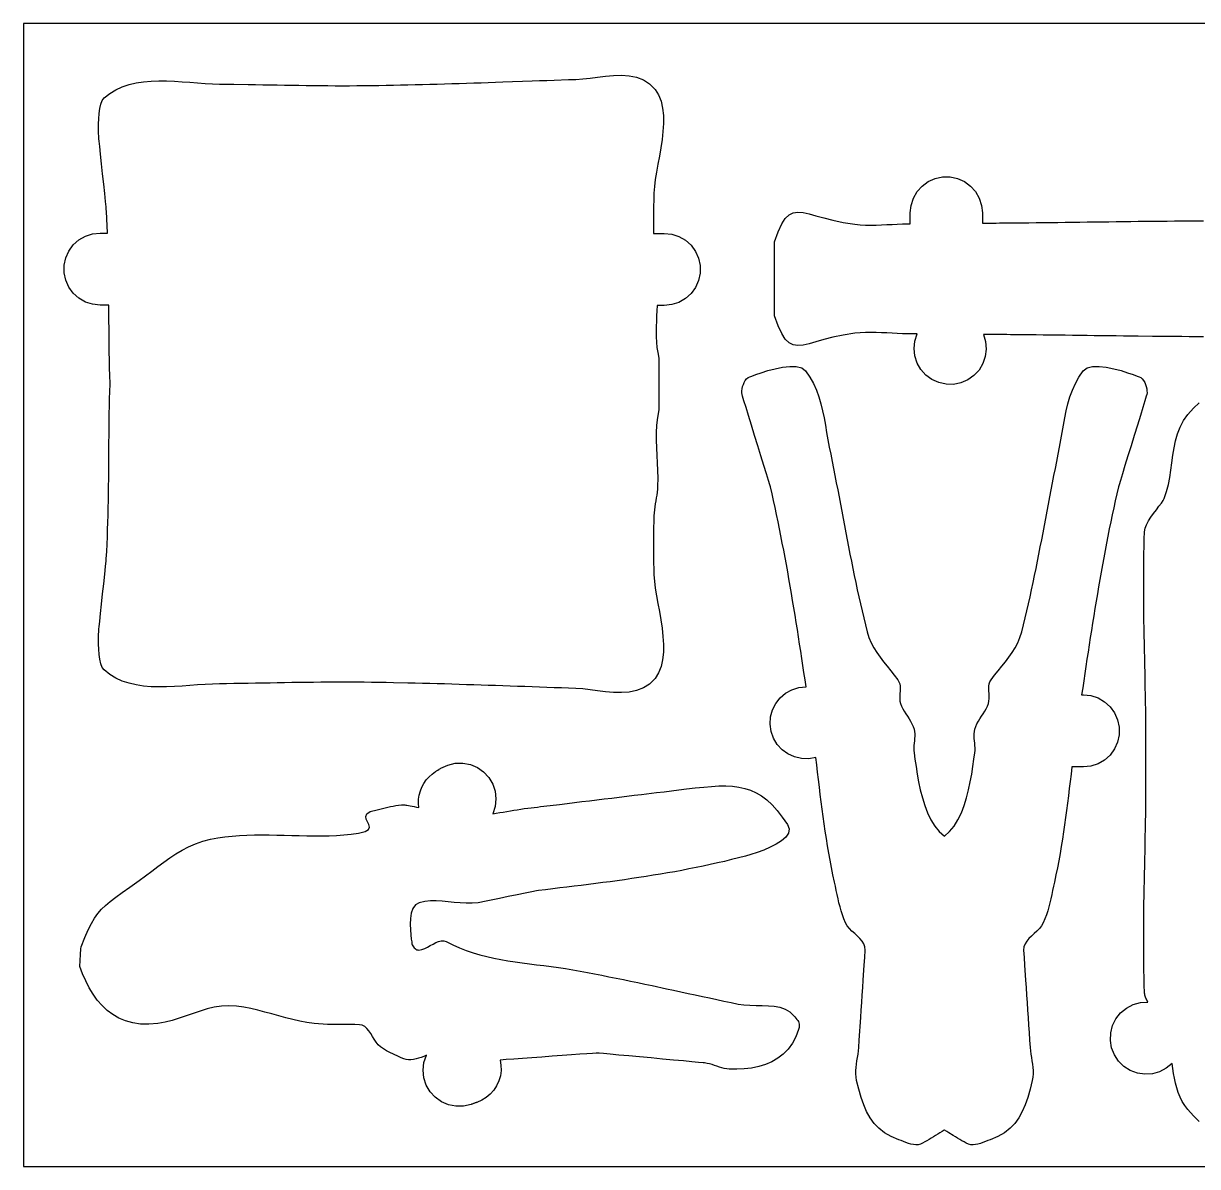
# Model space of a CAD drawing. Header units: millimetres. Extents: x -651 to 0, y 0 to 317.
# Drawn here: x -651 to -325.5, y 0 to 317 of the extents above; entities that cross this region are included whole.
import ezdxf

# ---------------------------------------------------------------- set-up
doc = ezdxf.new("R2010")
doc.units = ezdxf.units.MM
doc.layers.get('0').update_dxf_attribs({"linetype": 'CONTINUOUS'})

msp = doc.modelspace()

# ---------------------------------------------------------------- linework, layer by layer
for points in [[(0, 0), (0, 317), (-651, 317), (-651, 0)], [(-473.34, 238.8), (-475.3, 238.8), (-475.38, 237.34), (-475.46, 235.89), (-475.54, 234.44), (-475.59, 233), (-475.6, 231.55), (-475.58, 230.1), (-475.5, 228.64), (-475.36, 227.18), (-475.14, 225.71), (-474.84, 224.22), (-474.84, 209.85), (-475.24, 207.71), (-475.49, 205.59), (-475.59, 203.49), (-475.59, 201.4), (-475.52, 199.31), (-475.41, 197.22), (-475.29, 195.12), (-475.19, 193), (-475.14, 190.86), (-475.18, 188.69), (-475.23, 187.86), (-475.32, 187.04), (-475.43, 186.22), (-475.56, 185.41), (-475.69, 184.59), (-475.83, 183.77), (-475.96, 182.96), (-476.07, 182.14), (-476.15, 181.32), (-476.21, 180.5), (-476.27, 178.86), (-476.31, 177.22), (-476.34, 175.58), (-476.36, 173.94), (-476.36, 172.3), (-476.36, 170.66), (-476.33, 169.02), (-476.3, 167.38), (-476.26, 165.74), (-476.21, 164.1), (-476.08, 162.32), (-475.82, 160.39), (-475.49, 158.31), (-475.1, 156.14), (-474.69, 153.89), (-474.3, 151.6), (-473.96, 149.3), (-473.71, 147.01), (-473.57, 144.77), (-473.59, 142.61), (-473.8, 140.56), (-474.23, 138.65), (-474.91, 136.9), (-475.88, 135.35), (-477.4, 133.81), (-479.13, 132.71), (-481.04, 131.99), (-483.08, 131.59), (-485.22, 131.44), (-487.42, 131.49), (-489.62, 131.67), (-491.81, 131.94), (-493.93, 132.22), (-495.95, 132.45), (-497.82, 132.58), (-499.85, 132.65), (-501.87, 132.72), (-503.9, 132.79), (-505.92, 132.86), (-507.94, 132.93), (-509.97, 133), (-511.99, 133.08), (-514.02, 133.15), (-516.04, 133.22), (-518.06, 133.29), (-520.09, 133.36), (-522.12, 133.43), (-524.14, 133.5), (-526.16, 133.56), (-528.19, 133.63), (-530.21, 133.69), (-532.24, 133.76), (-534.27, 133.82), (-536.29, 133.88), (-538.32, 133.93), (-540.35, 133.98), (-542.37, 134.04), (-544.4, 134.08), (-548.45, 134.17), (-550.48, 134.2), (-552.51, 134.24), (-554.53, 134.27), (-556.56, 134.29), (-558.57, 134.31), (-560.57, 134.32), (-562.58, 134.32), (-564.58, 134.32), (-566.59, 134.31), (-568.59, 134.29), (-570.6, 134.27), (-572.61, 134.25), (-574.62, 134.22), (-576.63, 134.19), (-578.63, 134.16), (-580.64, 134.12), (-582.64, 134.09), (-584.65, 134.05), (-586.66, 134.01), (-588.67, 133.98), (-590.67, 133.95), (-592.68, 133.92), (-594.68, 133.89), (-596.69, 133.87), (-598.63, 133.81), (-600.65, 133.7), (-602.73, 133.55), (-604.85, 133.39), (-606.99, 133.24), (-609.16, 133.11), (-611.33, 133.02), (-613.48, 133.01), (-615.61, 133.07), (-617.71, 133.25), (-619.75, 133.56), (-621.72, 134.01), (-623.61, 134.63), (-625.41, 135.44), (-627.1, 136.46), (-628.66, 137.71), (-629.18, 138.42), (-629.57, 139.43), (-629.85, 140.66), (-630.04, 142.03), (-630.15, 143.47), (-630.19, 144.91), (-630.19, 146.27), (-630.16, 147.46), (-630.12, 148.43), (-630.09, 149.08), (-630.02, 149.7), (-629.87, 151.2), (-629.64, 153.37), (-629.36, 155.98), (-629.06, 158.81), (-628.76, 161.64), (-628.48, 164.25), (-628.26, 166.42), (-628.1, 167.93), (-628.04, 168.54), (-627.93, 170.57), (-627.83, 172.59), (-627.75, 174.61), (-627.67, 176.63), (-627.6, 178.65), (-627.55, 180.67), (-627.5, 182.68), (-627.46, 184.7), (-627.43, 186.71), (-627.4, 188.72), (-627.38, 190.74), (-627.36, 192.75), (-627.34, 194.77), (-627.32, 196.78), (-627.31, 198.79), (-627.29, 200.81), (-627.27, 202.82), (-627.25, 204.83), (-627.23, 206.85), (-627.2, 208.86), (-627.16, 210.88), (-627.12, 212.89), (-627.07, 214.91), (-627.01, 216.93), (-627.01, 217.15), (-627.08, 219.33), (-627.13, 221.51), (-627.17, 223.68), (-627.21, 225.86), (-627.23, 228.04), (-627.26, 230.21), (-627.28, 232.39), (-627.3, 234.56), (-627.32, 236.74), (-627.34, 238.91), (-627.41, 238.91), (-627.48, 238.91), (-627.54, 238.9), (-627.61, 238.9), (-627.68, 238.89), (-627.75, 238.89), (-627.82, 238.89), (-627.89, 238.89), (-629.75, 238.89), (-631.83, 239.11), (-633.82, 239.75), (-635.63, 240.8), (-637.18, 242.2), (-638.41, 243.89), (-639.26, 245.8), (-639.7, 247.84), (-639.7, 249.93), (-639.26, 251.98), (-638.41, 253.89), (-637.18, 255.58), (-635.63, 256.98), (-633.82, 258.02), (-631.83, 258.67), (-629.75, 258.89), (-627.9, 258.89), (-627.87, 258.89), (-627.75, 258.89), (-627.72, 258.88), (-627.75, 259.55), (-627.77, 260.21), (-627.8, 260.88), (-627.83, 261.54), (-627.86, 262.2), (-627.9, 262.87), (-627.93, 263.54), (-627.96, 264.2), (-628, 264.86), (-628.04, 265.53), (-628.1, 266.15), (-628.26, 267.65), (-628.48, 269.82), (-628.76, 272.43), (-629.06, 275.26), (-629.36, 278.1), (-629.64, 280.71), (-629.87, 282.87), (-630.02, 284.38), (-630.09, 284.99), (-630.12, 285.65), (-630.16, 286.61), (-630.19, 287.81), (-630.19, 289.16), (-630.15, 290.6), (-630.04, 292.04), (-629.85, 293.42), (-629.57, 294.65), (-629.18, 295.65), (-628.66, 296.36), (-627.1, 297.61), (-625.41, 298.63), (-623.61, 299.44), (-621.72, 300.06), (-619.75, 300.52), (-617.71, 300.82), (-615.61, 301), (-613.48, 301.07), (-611.33, 301.05), (-609.16, 300.97), (-606.99, 300.84), (-604.85, 300.68), (-602.73, 300.52), (-600.65, 300.38), (-598.63, 300.27), (-596.69, 300.21), (-594.68, 300.19), (-592.68, 300.16), (-588.67, 300.1), (-586.66, 300.06), (-584.65, 300.02), (-582.64, 299.99), (-580.64, 299.95), (-578.63, 299.92), (-576.63, 299.88), (-574.62, 299.85), (-572.61, 299.83), (-570.6, 299.8), (-568.59, 299.78), (-566.59, 299.76), (-564.58, 299.75), (-562.58, 299.75), (-560.57, 299.75), (-558.57, 299.76), (-556.56, 299.78), (-554.53, 299.81), (-552.51, 299.84), (-550.48, 299.87), (-548.45, 299.91), (-546.43, 299.95), (-544.4, 299.99), (-542.37, 300.04), (-540.35, 300.09), (-538.32, 300.14), (-536.29, 300.2), (-534.27, 300.26), (-532.24, 300.32), (-530.21, 300.38), (-528.19, 300.44), (-526.16, 300.51), (-524.14, 300.58), (-522.12, 300.64), (-520.09, 300.71), (-518.06, 300.78), (-509.97, 301.07), (-507.94, 301.14), (-505.92, 301.21), (-503.9, 301.28), (-499.85, 301.42), (-497.82, 301.49), (-495.95, 301.62), (-493.93, 301.86), (-491.81, 302.14), (-489.62, 302.4), (-487.42, 302.59), (-485.22, 302.64), (-483.08, 302.49), (-481.04, 302.09), (-479.13, 301.36), (-477.4, 300.26), (-475.88, 298.72), (-474.91, 297.17), (-474.23, 295.43), (-473.8, 293.51), (-473.59, 291.46), (-473.57, 289.3), (-473.71, 287.06), (-473.96, 284.78), (-474.3, 282.48), (-474.69, 280.19), (-475.1, 277.94), (-475.49, 275.76), (-475.82, 273.69), (-476.08, 271.75), (-476.21, 269.97), (-476.24, 268.85), (-476.28, 267.74), (-476.3, 266.62), (-476.33, 265.5), (-476.35, 264.38), (-476.36, 263.27), (-476.36, 262.15), (-476.36, 261.03), (-476.36, 259.92), (-476.35, 258.8), (-473.34, 258.8), (-471.26, 258.58), (-469.27, 257.93), (-467.46, 256.89), (-465.91, 255.49), (-464.68, 253.8), (-463.83, 251.89), (-463.39, 249.84), (-463.39, 247.75), (-463.83, 245.71), (-464.68, 243.8), (-465.91, 242.11), (-467.46, 240.71), (-469.27, 239.66), (-471.26, 239.02)], [(-357.15, 110.81), (-360.32, 110.81), (-360.56, 108.8), (-360.8, 106.8), (-361.05, 104.8), (-361.3, 102.79), (-361.55, 100.79), (-361.81, 98.78), (-362.08, 96.78), (-362.36, 94.78), (-362.65, 92.78), (-362.96, 90.78), (-363.28, 88.79), (-363.62, 86.8), (-363.97, 84.81), (-364.35, 82.83), (-364.75, 80.85), (-365.17, 78.88), (-365.42, 77.73), (-365.66, 76.59), (-365.9, 75.43), (-366.15, 74.28), (-366.42, 73.14), (-366.71, 72), (-367.03, 70.87), (-367.39, 69.76), (-367.79, 68.66), (-368.25, 67.59), (-368.72, 66.77), (-369.33, 66.01), (-370.03, 65.29), (-370.78, 64.6), (-371.53, 63.9), (-372.23, 63.21), (-372.85, 62.49), (-373.33, 61.72), (-373.63, 60.91), (-373.7, 60.02), (-373.57, 57.94), (-373.44, 55.86), (-373.17, 51.7), (-373.03, 49.62), (-372.89, 47.54), (-372.75, 45.46), (-372.61, 43.38), (-372.47, 41.3), (-372.33, 39.22), (-372.19, 37.14), (-372.05, 35.06), (-371.91, 32.98), (-371.83, 32.07), (-371.71, 31.15), (-371.56, 30.24), (-371.42, 29.33), (-371.28, 28.41), (-371.17, 27.5), (-371.1, 26.59), (-371.09, 25.69), (-371.16, 24.79), (-371.31, 23.9), (-371.92, 21.45), (-372.57, 19.18), (-373.27, 17.11), (-374.09, 15.22), (-375.04, 13.51), (-376.15, 11.97), (-377.47, 10.6), (-379.03, 9.39), (-380.86, 8.33), (-382.99, 7.43), (-383.64, 7.19), (-384.3, 6.93), (-384.98, 6.66), (-385.68, 6.42), (-386.37, 6.22), (-387.06, 6.07), (-387.73, 6.01), (-388.39, 6.03), (-389.01, 6.17), (-389.61, 6.44), (-390.21, 6.81), (-390.82, 7.17), (-391.42, 7.54), (-392.02, 7.91), (-392.62, 8.28), (-393.22, 8.64), (-394.42, 9.38), (-395.03, 9.75), (-395.63, 10.12), (-395.7, 10.12), (-396.3, 9.75), (-396.9, 9.38), (-397.5, 9.01), (-398.1, 8.64), (-398.7, 8.28), (-399.3, 7.91), (-399.91, 7.54), (-400.51, 7.17), (-401.11, 6.81), (-401.72, 6.44), (-402.31, 6.17), (-402.94, 6.03), (-403.59, 6.01), (-404.27, 6.07), (-404.96, 6.22), (-405.65, 6.42), (-406.34, 6.66), (-407.02, 6.93), (-407.69, 7.19), (-408.33, 7.43), (-410.47, 8.33), (-412.29, 9.39), (-413.85, 10.6), (-415.17, 11.97), (-416.29, 13.51), (-417.24, 15.22), (-418.05, 17.11), (-418.76, 19.18), (-419.4, 21.45), (-420.01, 23.9), (-420.17, 24.79), (-420.24, 25.69), (-420.23, 26.59), (-420.16, 27.5), (-420.05, 28.41), (-419.91, 29.33), (-419.76, 30.24), (-419.62, 31.15), (-419.5, 32.07), (-419.41, 32.98), (-419.27, 35.06), (-418.85, 41.3), (-418.71, 43.38), (-418.57, 45.46), (-418.43, 47.54), (-418.29, 49.62), (-418.16, 51.7), (-417.89, 55.86), (-417.75, 57.94), (-417.63, 60.02), (-417.7, 60.91), (-418, 61.72), (-418.48, 62.49), (-419.09, 63.21), (-419.8, 63.9), (-420.55, 64.6), (-421.3, 65.29), (-422, 66.01), (-422.61, 66.77), (-423.08, 67.59), (-423.53, 68.66), (-423.93, 69.76), (-424.29, 70.87), (-424.61, 72), (-424.9, 73.14), (-425.17, 74.28), (-425.42, 75.43), (-425.67, 76.59), (-425.91, 77.73), (-426.15, 78.88), (-426.59, 80.89), (-426.99, 82.9), (-427.37, 84.92), (-427.73, 86.94), (-428.07, 88.96), (-428.4, 90.99), (-428.71, 93.02), (-429.01, 95.06), (-429.29, 97.09), (-429.56, 99.13), (-429.83, 101.17), (-430.08, 103.21), (-430.33, 105.25), (-430.58, 107.3), (-430.83, 109.33), (-431.07, 111.37), (-431.32, 113.41), (-433.29, 113.07), (-435.29, 113.13), (-437.24, 113.58), (-439.06, 114.42), (-440.68, 115.6), (-442.03, 117.08), (-443.06, 118.8), (-443.72, 120.69), (-443.99, 122.67), (-443.87, 124.67), (-443.34, 126.61), (-442.45, 128.39), (-441.21, 129.97), (-439.69, 131.27), (-437.93, 132.24), (-436.02, 132.84), (-434.03, 133.04), (-434.32, 135), (-434.62, 136.97), (-434.92, 138.95), (-435.22, 140.93), (-435.52, 142.91), (-435.83, 144.91), (-436.14, 146.9), (-436.45, 148.9), (-436.77, 150.91), (-437.09, 152.91), (-437.42, 154.92), (-437.75, 156.93), (-438.09, 158.94), (-438.43, 160.94), (-438.78, 162.95), (-439.13, 164.95), (-439.49, 166.95), (-439.86, 168.94), (-440.23, 170.93), (-440.61, 172.92), (-440.99, 174.9), (-441.39, 176.87), (-441.79, 178.83), (-442.2, 180.79), (-442.61, 182.73), (-443.04, 184.67), (-443.47, 186.59), (-443.91, 188.51), (-444.07, 189.02), (-444.44, 190.27), (-445.01, 192.11), (-445.72, 194.41), (-446.53, 197.05), (-447.4, 199.88), (-448.29, 202.77), (-449.16, 205.6), (-449.97, 208.24), (-450.68, 210.54), (-451.24, 212.37), (-451.62, 213.62), (-451.77, 214.13), (-451.83, 214.57), (-451.82, 215.09), (-451.75, 215.67), (-451.61, 216.28), (-451.42, 216.89), (-451.17, 217.47), (-450.87, 218.01), (-450.51, 218.46), (-450.1, 218.81), (-449.64, 219.02), (-449.08, 219.22), (-447.97, 219.62), (-446.44, 220.15), (-444.62, 220.72), (-442.61, 221.26), (-440.54, 221.68), (-438.54, 221.91), (-436.73, 221.87), (-435.22, 221.48), (-434.15, 220.66), (-432.96, 218.93), (-431.97, 217.15), (-431.14, 215.33), (-430.46, 213.46), (-429.91, 211.54), (-429.44, 209.6), (-429.04, 207.62), (-428.68, 205.61), (-428.33, 203.59), (-427.98, 201.54), (-427.58, 199.47), (-427.18, 197.52), (-426.79, 195.56), (-426.4, 193.59), (-426.02, 191.62), (-425.64, 189.65), (-425.26, 187.67), (-424.89, 185.7), (-424.51, 183.71), (-424.14, 181.73), (-423.76, 179.75), (-423.38, 177.77), (-423.01, 175.78), (-422.62, 173.8), (-422.24, 171.82), (-421.85, 169.84), (-421.46, 167.86), (-421.06, 165.88), (-420.65, 163.91), (-420.24, 161.93), (-419.82, 159.97), (-419.39, 158), (-418.95, 156.04), (-418.5, 154.09), (-418.04, 152.14), (-417.57, 150.2), (-417.08, 148.26), (-416.6, 146.72), (-415.99, 145.26), (-415.26, 143.86), (-414.43, 142.53), (-413.52, 141.23), (-412.56, 139.97), (-411.57, 138.73), (-410.56, 137.5), (-409.56, 136.26), (-408.59, 135.01), (-408.27, 134.46), (-408.07, 133.86), (-407.98, 133.22), (-407.96, 132.55), (-407.98, 131.86), (-408.03, 131.16), (-408.07, 130.46), (-408.07, 129.77), (-408.01, 129.1), (-407.86, 128.45), (-407.57, 127.7), (-407.21, 126.97), (-406.81, 126.26), (-406.38, 125.57), (-405.93, 124.88), (-405.49, 124.19), (-405.07, 123.49), (-404.69, 122.77), (-404.36, 122.04), (-404.1, 121.27), (-403.97, 120.64), (-403.91, 120), (-403.9, 119.35), (-403.94, 118.7), (-404, 118.04), (-404.07, 117.39), (-404.13, 116.73), (-404.16, 116.07), (-404.16, 115.42), (-404.1, 114.77), (-403.84, 112.94), (-403.55, 110.94), (-403.21, 108.83), (-402.82, 106.65), (-402.35, 104.44), (-401.79, 102.24), (-401.13, 100.09), (-400.34, 98.05), (-399.42, 96.13), (-398.34, 94.41), (-397.09, 92.9), (-395.66, 91.66), (-394.23, 92.9), (-392.99, 94.41), (-391.91, 96.13), (-390.98, 98.05), (-390.2, 100.09), (-389.53, 102.24), (-388.97, 104.44), (-388.5, 106.65), (-388.11, 108.83), (-387.78, 110.94), (-387.49, 112.94), (-387.23, 114.77), (-387.16, 115.42), (-387.16, 116.07), (-387.2, 116.73), (-387.25, 117.39), (-387.32, 118.04), (-387.38, 118.7), (-387.42, 119.35), (-387.42, 120), (-387.36, 120.64), (-387.23, 121.27), (-386.97, 122.04), (-386.64, 122.77), (-386.25, 123.49), (-385.83, 124.19), (-385.39, 124.88), (-384.94, 125.57), (-384.51, 126.26), (-384.11, 126.97), (-383.75, 127.7), (-383.47, 128.45), (-383.32, 129.1), (-383.25, 129.77), (-383.26, 130.46), (-383.29, 131.16), (-383.34, 131.86), (-383.37, 132.55), (-383.35, 133.22), (-383.25, 133.86), (-383.06, 134.46), (-382.73, 135.01), (-381.76, 136.26), (-380.76, 137.5), (-379.75, 138.73), (-378.76, 139.97), (-377.8, 141.23), (-376.9, 142.53), (-376.07, 143.86), (-375.34, 145.26), (-374.72, 146.72), (-374.24, 148.26), (-373.76, 150.2), (-373.29, 152.14), (-372.83, 154.09), (-372.38, 156.04), (-371.94, 158), (-371.51, 159.97), (-371.09, 161.93), (-370.68, 163.91), (-370.27, 165.88), (-369.87, 167.86), (-369.47, 169.84), (-369.09, 171.82), (-368.7, 173.8), (-368.32, 175.78), (-367.94, 177.77), (-367.56, 179.75), (-367.19, 181.73), (-366.82, 183.71), (-366.44, 185.7), (-366.06, 187.67), (-365.69, 189.65), (-365.3, 191.62), (-364.92, 193.59), (-364.53, 195.56), (-364.14, 197.52), (-363.74, 199.47), (-363.35, 201.54), (-362.99, 203.59), (-362.65, 205.61), (-362.29, 207.62), (-361.89, 209.6), (-361.42, 211.54), (-360.86, 213.46), (-360.18, 215.33), (-359.36, 217.15), (-358.36, 218.93), (-357.17, 220.66), (-356.1, 221.48), (-354.6, 221.87), (-352.79, 221.91), (-350.79, 221.68), (-348.72, 221.26), (-346.71, 220.72), (-344.88, 220.15), (-343.35, 219.62), (-342.25, 219.22), (-341.69, 219.02), (-341.23, 218.81), (-340.82, 218.46), (-340.46, 218.01), (-340.15, 217.47), (-339.9, 216.89), (-339.71, 216.28), (-339.58, 215.67), (-339.51, 215.09), (-339.5, 214.57), (-339.55, 214.13), (-339.7, 213.62), (-340.08, 212.37), (-340.65, 210.54), (-341.35, 208.24), (-342.16, 205.6), (-343.03, 202.77), (-343.93, 199.88), (-344.8, 197.05), (-345.61, 194.41), (-346.32, 192.11), (-346.88, 190.27), (-347.26, 189.02), (-347.41, 188.51), (-347.86, 186.58), (-348.29, 184.65), (-348.72, 182.7), (-349.14, 180.75), (-349.55, 178.78), (-349.95, 176.81), (-350.35, 174.83), (-350.73, 172.84), (-351.11, 170.84), (-351.49, 168.84), (-351.85, 166.84), (-352.22, 164.83), (-352.57, 162.82), (-352.92, 160.8), (-353.26, 158.78), (-353.6, 156.77), (-353.94, 154.75), (-354.26, 152.73), (-354.59, 150.72), (-354.91, 148.7), (-355.22, 146.69), (-355.53, 144.68), (-355.84, 142.68), (-356.15, 140.69), (-356.45, 138.69), (-356.75, 136.71), (-357.04, 134.73), (-357.34, 132.77), (-357.63, 130.81), (-357.15, 130.81), (-355.07, 130.59), (-353.08, 129.94), (-351.27, 128.9), (-349.72, 127.5), (-348.49, 125.81), (-347.64, 123.9), (-347.2, 121.85), (-347.2, 119.76), (-347.64, 117.72), (-348.49, 115.81), (-349.72, 114.12), (-351.27, 112.72), (-353.08, 111.67), (-355.07, 111.03)], [(-526.76, 17.28), (-526.92, 17.22), (-528.99, 16.74), (-531.11, 16.71), (-533.19, 17.12), (-535.13, 17.96), (-536.86, 19.19), (-538.28, 20.76), (-539.34, 22.6), (-540, 24.61), (-540.21, 26.72), (-539.97, 28.83), (-539.29, 30.84), (-540.02, 30.54), (-540.74, 30.27), (-541.46, 30.03), (-542.17, 29.83), (-542.87, 29.69), (-543.57, 29.61), (-544.26, 29.6), (-544.93, 29.68), (-545.59, 29.86), (-546.25, 30.14), (-546.83, 30.43), (-547.43, 30.71), (-548.02, 30.99), (-548.62, 31.26), (-549.22, 31.54), (-549.81, 31.82), (-550.39, 32.13), (-550.95, 32.45), (-551.5, 32.81), (-552.02, 33.19), (-552.65, 33.79), (-553.21, 34.5), (-553.73, 35.28), (-554.23, 36.09), (-554.72, 36.89), (-555.23, 37.64), (-555.78, 38.3), (-556.39, 38.82), (-557.08, 39.18), (-557.87, 39.33), (-559.13, 39.35), (-560.38, 39.36), (-561.64, 39.36), (-562.9, 39.36), (-564.16, 39.36), (-565.41, 39.37), (-566.67, 39.4), (-567.92, 39.45), (-569.17, 39.54), (-570.42, 39.66), (-572.4, 39.95), (-574.36, 40.32), (-576.32, 40.76), (-578.26, 41.26), (-580.2, 41.78), (-582.14, 42.31), (-584.08, 42.84), (-586.03, 43.33), (-587.98, 43.78), (-589.95, 44.16), (-591.93, 44.44), (-594.03, 44.57), (-596.08, 44.45), (-598.09, 44.15), (-600.06, 43.69), (-602.01, 43.11), (-603.95, 42.47), (-605.88, 41.8), (-607.82, 41.15), (-609.77, 40.54), (-611.75, 40.03), (-613.76, 39.66), (-616.25, 39.44), (-618.56, 39.49), (-620.7, 39.81), (-622.7, 40.36), (-624.54, 41.14), (-626.23, 42.12), (-627.8, 43.3), (-629.22, 44.65), (-630.53, 46.16), (-631.71, 47.81), (-632.78, 49.58), (-633.75, 51.46), (-634.62, 53.42), (-635.39, 55.46), (-635.36, 56.01), (-635.32, 56.56), (-635.29, 57.11), (-635.25, 57.66), (-635.22, 58.21), (-635.19, 58.76), (-635.15, 59.31), (-635.12, 59.86), (-635.08, 60.41), (-635.05, 60.96), (-633.98, 63.51), (-633.03, 65.64), (-632.14, 67.41), (-631.27, 68.91), (-630.36, 70.19), (-629.38, 71.34), (-628.26, 72.42), (-626.96, 73.5), (-625.42, 74.66), (-623.61, 75.96), (-621.47, 77.48), (-618.96, 79.29), (-617.16, 80.62), (-615.44, 81.93), (-613.77, 83.21), (-612.11, 84.44), (-610.45, 85.62), (-608.77, 86.73), (-607.04, 87.75), (-605.23, 88.68), (-603.32, 89.5), (-601.29, 90.19), (-599.11, 90.75), (-597.13, 91.13), (-595.13, 91.43), (-593.11, 91.65), (-591.08, 91.81), (-589.03, 91.91), (-586.98, 91.97), (-584.91, 91.98), (-582.84, 91.96), (-580.76, 91.92), (-578.68, 91.87), (-576.6, 91.81), (-574.52, 91.76), (-572.44, 91.72), (-570.37, 91.69), (-568.3, 91.7), (-566.24, 91.74), (-564.19, 91.83), (-562.16, 91.97), (-560.14, 92.18), (-558.14, 92.46), (-556.31, 92.9), (-555.37, 93.46), (-555.08, 94.12), (-555.24, 94.84), (-555.61, 95.6), (-555.98, 96.36), (-556.12, 97.11), (-555.82, 97.81), (-554.84, 98.43), (-552.98, 98.95), (-552.23, 99.1), (-551.48, 99.28), (-549.99, 99.64), (-549.24, 99.82), (-548.49, 99.98), (-547.74, 100.12), (-546.99, 100.23), (-546.23, 100.3), (-545.47, 100.31), (-545.41, 100.3), (-545.25, 100.28), (-545.01, 100.23), (-544.68, 100.17), (-544.28, 100.1), (-543.81, 100.02), (-543.27, 99.92), (-542.69, 99.81), (-542.05, 99.69), (-541.37, 99.57), (-541.47, 100.72), (-541.44, 101.88), (-541.27, 103.03), (-540.97, 104.16), (-540.54, 105.24), (-539.99, 106.26), (-539.33, 107.21), (-538.55, 108.08), (-537.69, 108.85), (-536.74, 109.52), (-536.59, 109.61), (-536.45, 109.7), (-536.3, 109.79), (-536.15, 109.88), (-536, 109.97), (-535.86, 110.06), (-535.71, 110.16), (-535.56, 110.25), (-535.42, 110.34), (-535.27, 110.43), (-533.36, 111.35), (-531.3, 111.84), (-529.18, 111.89), (-527.1, 111.5), (-525.15, 110.67), (-523.42, 109.45), (-521.98, 107.89), (-520.9, 106.07), (-520.23, 104.06), (-520, 101.95), (-520.22, 99.85), (-520.88, 97.83), (-519.91, 97.98), (-518.94, 98.14), (-517.97, 98.3), (-517, 98.47), (-516.02, 98.63), (-515.05, 98.8), (-514.08, 98.96), (-513.11, 99.1), (-512.14, 99.25), (-511.16, 99.37), (-510.29, 99.48), (-509.4, 99.58), (-508.53, 99.69), (-507.65, 99.8), (-506.77, 99.9), (-505.89, 100.01), (-505.01, 100.12), (-504.13, 100.22), (-503.25, 100.33), (-502.37, 100.44), (-500.3, 100.69), (-498.23, 100.94), (-496.16, 101.19), (-494.09, 101.44), (-492.02, 101.7), (-489.96, 101.94), (-487.89, 102.2), (-485.82, 102.45), (-483.75, 102.7), (-481.68, 102.95), (-479.61, 103.2), (-475.47, 103.7), (-473.4, 103.95), (-471.33, 104.2), (-469.26, 104.45), (-467.19, 104.71), (-464.73, 105), (-462.41, 105.25), (-460.23, 105.43), (-458.18, 105.54), (-456.24, 105.56), (-454.4, 105.46), (-452.65, 105.24), (-450.99, 104.88), (-449.39, 104.35), (-447.86, 103.65), (-446.37, 102.76), (-444.9, 101.65), (-443.47, 100.32), (-442.05, 98.75), (-440.62, 96.92), (-439.19, 94.81), (-438.75, 93.61), (-438.94, 92.46), (-439.67, 91.37), (-440.81, 90.35), (-442.28, 89.41), (-443.97, 88.55), (-445.77, 87.78), (-447.59, 87.11), (-449.31, 86.55), (-450.85, 86.11), (-452.78, 85.6), (-454.73, 85.11), (-456.67, 84.63), (-458.63, 84.18), (-460.58, 83.74), (-462.55, 83.32), (-464.52, 82.91), (-466.49, 82.52), (-468.47, 82.14), (-470.45, 81.77), (-472.43, 81.42), (-474.42, 81.08), (-476.4, 80.76), (-478.4, 80.44), (-480.39, 80.13), (-482.38, 79.84), (-484.37, 79.55), (-486.37, 79.27), (-488.36, 78.99), (-490.36, 78.73), (-492.35, 78.47), (-494.34, 78.22), (-496.34, 77.97), (-498.33, 77.72), (-500.31, 77.49), (-502.3, 77.25), (-504.28, 77.01), (-506.26, 76.78), (-508.24, 76.55), (-508.74, 76.45), (-510.03, 76.19), (-511.89, 75.8), (-514.15, 75.34), (-516.61, 74.84), (-519.06, 74.34), (-521.32, 73.87), (-523.19, 73.49), (-524.47, 73.23), (-524.97, 73.13), (-526.62, 73), (-528.29, 73.01), (-529.96, 73.11), (-531.63, 73.26), (-533.29, 73.43), (-534.94, 73.58), (-536.58, 73.66), (-538.19, 73.64), (-539.77, 73.48), (-541.31, 73.15), (-542.32, 72.56), (-543.02, 71.56), (-543.47, 70.25), (-543.71, 68.75), (-543.78, 67.17), (-543.74, 65.62), (-543.63, 64.22), (-543.49, 63.08), (-543.37, 62.3), (-543.32, 62.01), (-543.29, 61.73), (-543.21, 61.44), (-543.07, 61.16), (-542.9, 60.9), (-542.68, 60.66), (-542.45, 60.44), (-542.19, 60.26), (-541.91, 60.13), (-541.63, 60.05), (-541.35, 60.03), (-540.56, 60.15), (-539.77, 60.43), (-538.99, 60.82), (-538.21, 61.26), (-537.44, 61.71), (-536.68, 62.12), (-535.93, 62.44), (-535.2, 62.62), (-534.47, 62.61), (-533.77, 62.37), (-531.94, 61.44), (-530.1, 60.61), (-528.23, 59.89), (-526.35, 59.25), (-524.44, 58.69), (-522.52, 58.2), (-520.58, 57.77), (-518.63, 57.39), (-516.67, 57.06), (-514.69, 56.76), (-512.71, 56.49), (-510.71, 56.23), (-508.72, 55.98), (-506.71, 55.73), (-504.7, 55.47), (-502.69, 55.19), (-500.68, 54.89), (-498.67, 54.55), (-496.67, 54.18), (-494.67, 53.81), (-492.67, 53.42), (-490.68, 53.04), (-488.68, 52.64), (-486.68, 52.24), (-484.69, 51.83), (-482.69, 51.42), (-480.7, 51.01), (-478.71, 50.59), (-476.71, 50.17), (-472.73, 49.31), (-470.74, 48.88), (-468.74, 48.46), (-466.75, 48.03), (-464.76, 47.6), (-462.77, 47.17), (-460.78, 46.75), (-458.79, 46.32), (-456.8, 45.9), (-454.81, 45.48), (-452.82, 45.07), (-451.24, 44.83), (-449.58, 44.72), (-447.87, 44.68), (-446.16, 44.65), (-444.47, 44.59), (-442.83, 44.44), (-441.28, 44.15), (-439.85, 43.65), (-438.57, 42.92), (-437.48, 41.87), (-437.14, 41.47), (-436.83, 41.12), (-436.55, 40.8), (-436.31, 40.49), (-436.12, 40.18), (-435.99, 39.85), (-435.91, 39.49), (-435.9, 39.07), (-435.95, 38.59), (-436.09, 38.03), (-436.84, 35.99), (-437.81, 34.17), (-438.99, 32.58), (-440.34, 31.2), (-441.85, 30.04), (-443.5, 29.07), (-445.28, 28.3), (-447.16, 27.71), (-449.12, 27.29), (-451.15, 27.05), (-453.22, 26.96), (-455.32, 27.03), (-456.02, 27.1), (-456.71, 27.23), (-457.39, 27.4), (-458.07, 27.6), (-458.75, 27.82), (-459.42, 28.04), (-460.1, 28.25), (-460.78, 28.45), (-461.47, 28.61), (-462.16, 28.74), (-462.59, 28.78), (-463.81, 28.89), (-465.67, 29.06), (-468.05, 29.28), (-470.82, 29.53), (-473.85, 29.81), (-477.01, 30.1), (-480.17, 30.39), (-483.2, 30.67), (-485.97, 30.92), (-488.35, 31.14), (-490.21, 31.32), (-491.42, 31.43), (-491.86, 31.47), (-492.22, 31.44), (-493.22, 31.37), (-494.77, 31.26), (-496.76, 31.12), (-499.1, 30.95), (-501.69, 30.77), (-504.44, 30.57), (-507.25, 30.37), (-510.03, 30.17), (-512.68, 29.98), (-515.09, 29.81), (-517.18, 29.66), (-518.85, 29.54), (-518.61, 28.09), (-518.59, 26.62), (-518.79, 25.17), (-519.2, 23.76), (-519.81, 22.42), (-520.61, 21.19), (-521.58, 20.09), (-522.7, 19.14), (-523.94, 18.37), (-525.29, 17.79), (-525.45, 17.73), (-525.62, 17.67), (-525.78, 17.62), (-525.94, 17.56), (-526.11, 17.5), (-526.27, 17.45), (-526.43, 17.39), (-526.6, 17.33)]]:
    msp.add_lwpolyline(points, close=True)
for points in [[(-323.81, 230.12), (-325.82, 230.13), (-327.85, 230.14), (-329.87, 230.15), (-331.89, 230.16), (-333.91, 230.18), (-335.93, 230.2), (-337.95, 230.22), (-341.99, 230.26), (-344.01, 230.29), (-346.03, 230.31), (-348.05, 230.34), (-350.07, 230.36), (-352.09, 230.39), (-354.11, 230.42), (-356.13, 230.44), (-358.15, 230.47), (-360.17, 230.5), (-362.19, 230.53), (-364.21, 230.55), (-366.23, 230.58), (-368.25, 230.6), (-370.27, 230.62), (-372.29, 230.65), (-376.33, 230.68), (-377.38, 230.69), (-378.38, 230.7), (-379.33, 230.71), (-380.25, 230.72), (-381.12, 230.72), (-381.95, 230.73), (-382.74, 230.74), (-383.48, 230.75), (-384.19, 230.75), (-384.86, 230.76), (-384.26, 228.77), (-384.08, 226.7), (-384.33, 224.63), (-385.01, 222.67), (-386.07, 220.88), (-387.48, 219.36), (-389.18, 218.16), (-391.09, 217.33), (-393.13, 216.92), (-395.2, 216.94), (-397.23, 217.39), (-399.13, 218.24), (-400.8, 219.47), (-402.19, 221.02), (-403.22, 222.83), (-403.86, 224.81), (-404.08, 226.87), (-403.86, 228.94), (-403.22, 230.92), (-403.47, 230.92), (-403.71, 230.92), (-403.96, 230.93), (-404.21, 230.93), (-404.47, 230.93), (-404.73, 230.93), (-404.98, 230.93), (-405.25, 230.94), (-405.51, 230.94), (-405.78, 230.94), (-407.25, 230.97), (-408.73, 231.02), (-410.2, 231.1), (-411.68, 231.17), (-413.15, 231.23), (-414.63, 231.28), (-416.1, 231.3), (-417.57, 231.28), (-419.04, 231.2), (-420.5, 231.07), (-423.77, 230.58), (-426.64, 229.98), (-429.14, 229.32), (-431.32, 228.7), (-433.21, 228.17), (-434.86, 227.81), (-436.3, 227.68), (-437.58, 227.87), (-438.72, 228.43), (-439.78, 229.45), (-440.79, 230.99), (-441.78, 233.13), (-442.81, 235.93), (-442.81, 256.46), (-441.78, 259.26), (-440.79, 261.39), (-439.78, 262.93), (-438.72, 263.95), (-437.58, 264.52), (-436.3, 264.71), (-434.86, 264.58), (-433.21, 264.22), (-431.32, 263.69), (-429.14, 263.06), (-426.64, 262.41), (-423.77, 261.81), (-420.5, 261.32), (-419.04, 261.19), (-417.57, 261.11), (-416.1, 261.09), (-414.63, 261.11), (-413.15, 261.15), (-411.68, 261.22), (-410.2, 261.29), (-408.73, 261.36), (-407.25, 261.42), (-405.78, 261.45), (-405.72, 261.45), (-405.65, 261.45), (-405.39, 261.45), (-405.33, 261.45), (-405.14, 261.45), (-405.14, 264.48), (-404.92, 266.56), (-404.27, 268.55), (-403.23, 270.36), (-401.83, 271.91), (-400.14, 273.14), (-398.23, 273.99), (-396.18, 274.43), (-394.09, 274.43), (-392.05, 273.99), (-390.14, 273.14), (-388.45, 271.91), (-387.05, 270.36), (-386, 268.55), (-385.36, 266.56), (-385.14, 264.48), (-385.14, 261.63), (-384.45, 261.64), (-383.73, 261.64), (-382.96, 261.65), (-382.15, 261.65), (-381.3, 261.66), (-380.4, 261.67), (-379.45, 261.68), (-378.46, 261.69), (-377.42, 261.7), (-376.33, 261.7), (-374.31, 261.72), (-372.29, 261.74), (-370.27, 261.77), (-368.25, 261.79), (-366.23, 261.81), (-364.21, 261.84), (-362.19, 261.86), (-360.17, 261.89), (-358.15, 261.92), (-356.13, 261.95), (-354.11, 261.97), (-352.09, 262), (-350.07, 262.02), (-348.05, 262.05), (-346.03, 262.08), (-344.01, 262.1), (-341.99, 262.13), (-339.97, 262.15), (-337.95, 262.17), (-335.93, 262.19), (-333.91, 262.21), (-331.89, 262.23), (-329.87, 262.24), (-325.82, 262.26), (-323.81, 262.27)], [(-325.08, 12.52), (-326.65, 14.03), (-328.21, 15.8), (-329.03, 16.91), (-329.73, 18.07), (-330.33, 19.28), (-330.83, 20.53), (-331.25, 21.82), (-331.6, 23.14), (-331.89, 24.48), (-332.13, 25.84), (-332.35, 27.22), (-332.54, 28.6), (-334.15, 27.27), (-336, 26.29), (-338.02, 25.73), (-340.1, 25.6), (-342.17, 25.91), (-344.13, 26.64), (-345.9, 27.76), (-347.39, 29.22), (-348.55, 30.97), (-349.32, 32.91), (-349.66, 34.98), (-349.57, 37.07), (-349.05, 39.09), (-348.12, 40.96), (-346.82, 42.6), (-345.2, 43.93), (-343.35, 44.9), (-341.33, 45.46), (-339.24, 45.58), (-339.4, 45.87), (-339.55, 46.15), (-339.68, 46.43), (-339.8, 46.71), (-339.9, 46.99), (-339.99, 47.26), (-340.07, 47.52), (-340.12, 47.78), (-340.16, 48.04), (-340.18, 48.28), (-340.25, 50.34), (-340.31, 52.4), (-340.35, 54.45), (-340.39, 56.51), (-340.41, 58.57), (-340.42, 60.63), (-340.43, 62.68), (-340.42, 64.74), (-340.41, 66.8), (-340.39, 68.86), (-340.37, 70.92), (-340.34, 72.97), (-340.3, 75.03), (-340.26, 77.09), (-340.23, 79.15), (-340.18, 81.21), (-340.14, 83.27), (-340.1, 85.33), (-340.05, 87.39), (-340.01, 89.45), (-339.97, 91.51), (-339.93, 93.56), (-339.89, 95.63), (-339.86, 97.68), (-339.84, 99.75), (-339.82, 101.8), (-339.8, 103.86), (-339.8, 105.92), (-339.8, 107.98), (-339.81, 110.04), (-339.84, 112.1), (-339.84, 112.23), (-339.81, 114.29), (-339.8, 116.35), (-339.8, 118.41), (-339.8, 120.47), (-339.82, 122.53), (-339.84, 124.59), (-339.86, 126.65), (-339.89, 128.71), (-339.93, 130.77), (-339.97, 132.83), (-340.01, 134.88), (-340.05, 136.95), (-340.1, 139), (-340.14, 141.06), (-340.18, 143.12), (-340.23, 145.18), (-340.26, 147.24), (-340.3, 149.3), (-340.34, 151.36), (-340.37, 153.42), (-340.39, 155.47), (-340.41, 157.53), (-340.42, 159.59), (-340.43, 161.65), (-340.42, 163.71), (-340.41, 165.76), (-340.39, 167.82), (-340.35, 169.88), (-340.31, 171.93), (-340.25, 173.99), (-340.18, 176.05), (-340.02, 176.99), (-339.64, 177.99), (-339.08, 179.03), (-338.41, 180.09), (-337.66, 181.14), (-336.9, 182.15), (-336.18, 183.1), (-335.53, 183.95), (-335.03, 184.69), (-334.71, 185.29), (-334.06, 187.16), (-333.57, 189.11), (-333.18, 191.11), (-332.88, 193.14), (-332.61, 195.19), (-332.32, 197.25), (-332, 199.28), (-331.58, 201.28), (-331.03, 203.22), (-330.31, 205.09), (-329.39, 206.87), (-328.21, 208.53), (-326.65, 210.3), (-325.08, 211.81)]]:
    msp.add_lwpolyline(points)

doc.saveas('drawing.dxf')
